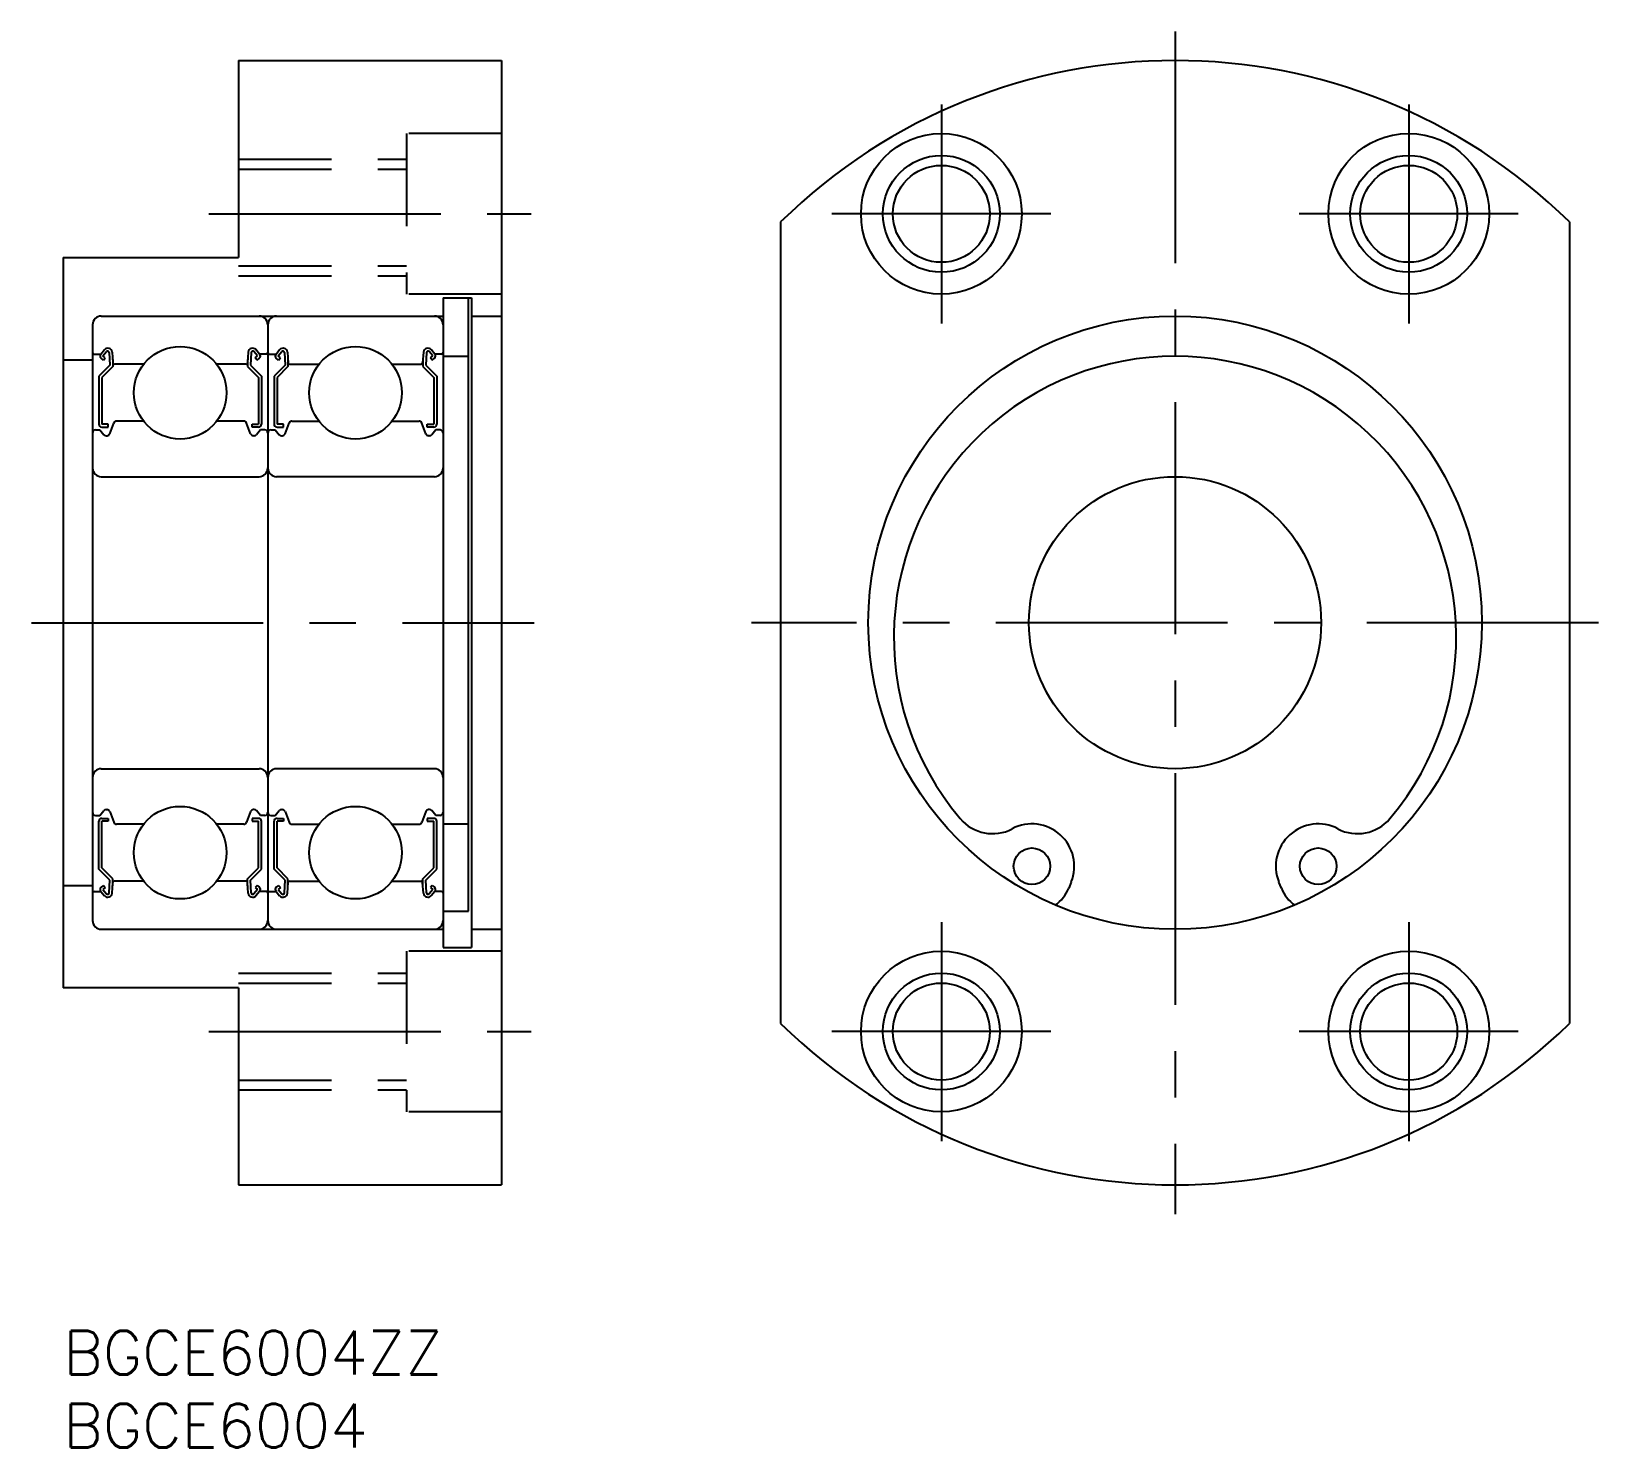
# Model space of a CAD drawing. Extents: x -2 to 105, y -8 to 89.
import ezdxf

# ---------------------------------------------------------------- set-up
doc = ezdxf.new("R2010")
doc.units = 0
doc.header["$LTSCALE"] = 0.5
doc.linetypes.add('CENTER', pattern=[50.8, 31.75, -6.35, 6.35, -6.35])
doc.linetypes.add('DASHED', pattern=[19.05, 12.7, -6.35])
for name, color, linetype in [('MSM_CENTER', 1, 'CENTER'), ('MSM_CONTINUOUS', 7, 'CONTINUOUS'), ('MSM_DASHED', 4, 'DASHED'), ('MSM_NARROW', 5, 'CONTINUOUS'), ('MSM_PART_NUMBER', 7, 'CONTINUOUS')]:
    doc.layers.add(name, color=color, linetype=linetype)
doc.styles.get("Standard").update_dxf_attribs({"font": 'txt.shx', "height": 3, "bigfont": 'bigfont.shx'})

# ---------------------------------------------------------------- blocks, each defined once
blk = doc.blocks.new('*U9')
at = {"layer": 'MSM_PART_NUMBER'}
blk.add_text('BGCE6004ZZ', height=3, dxfattribs=at).set_placement((0, -3))
blk = doc.blocks.new('*U10')
at = {"layer": 'MSM_PART_NUMBER'}
blk.add_text('BGCE6004', height=3, dxfattribs=at).set_placement((0, -8))

msp = doc.modelspace()

# ---------------------------------------------------------------- linework, layer by layer
at = {"layer": 'MSM_CENTER'}
for p, q in [((76.11, 89), (76.11, 8)), ((60.11, 84), (60.11, 69)), ((92.11, 84), (92.11, 69)), ((9.97, 76.5), (32.03, 76.5)), ((67.61, 76.5), (52.61, 76.5)), ((99.61, 76.5), (84.61, 76.5)), ((-2.19, 48.5), (32.23, 48.5)), ((105.11, 48.5), (47.11, 48.5)), ((60.11, 28), (60.11, 13)), ((92.11, 28), (92.11, 13)), ((9.97, 20.5), (32.03, 20.5)), ((67.61, 20.5), (52.61, 20.5)), ((99.61, 20.5), (84.61, 20.5))]:
    msp.add_line(p, q, dxfattribs=at)
at = {"layer": 'MSM_CONTINUOUS'}
for p, q in [((12, 87), (12, 73.5)), ((12, 87), (30, 87)), ((30, 87), (30, 10)), ((49.11, 75.95), (49.11, 21.05)), ((103.11, 75.95), (103.11, 21.05)), ((0, 73.5), (0, 23.5)), ((0, 73.5), (12, 73.5)), ((26, 70.75), (26, 26.25)), ((26, 70.75), (27.95, 70.75)), ((27.75, 28.74, 1.25), (27.75, 70.75, 1.25)), ((27.95, 70.75), (27.95, 26.25)), ((2, 68.9), (2, 28.1)), ((2.6, 69.5), (26, 69.5)), ((14, 68.9), (14, 28.1)), ((27.95, 69.5), (30, 69.5)), ((2.1, 66.9), (2.56, 66.9)), ((2.56, 66.9), (2.81, 67.2)), ((2.74, 66.49), (2.58, 66.62)), ((2.71, 66.77), (2.96, 67.07)), ((2.87, 66.64), (2.71, 66.77)), ((2.74, 66.49), (2.87, 66.64)), ((3.14, 67.01), (3.18, 66.13)), ((3.34, 67.03), (3.4, 66.29)), ((12.66, 67.03), (12.6, 66.29)), ((12.86, 67.01), (12.82, 66.13)), ((13.29, 66.77), (13.04, 67.07)), ((13.13, 66.64), (13.29, 66.77)), ((13.26, 66.49), (13.13, 66.64)), ((13.44, 66.9), (13.19, 67.2)), ((13.26, 66.49), (13.42, 66.62)), ((13.9, 66.9), (13.44, 66.9)), ((14.1, 66.9), (14.56, 66.9)), ((14.56, 66.9), (14.81, 67.2)), ((14.74, 66.49), (14.58, 66.62)), ((14.71, 66.77), (14.96, 67.07)), ((14.87, 66.64), (14.71, 66.77)), ((14.74, 66.49), (14.87, 66.64)), ((15.14, 67.01), (15.18, 66.13)), ((15.34, 67.03), (15.4, 66.29)), ((24.66, 67.03), (24.6, 66.29)), ((24.86, 67.01), (24.82, 66.13)), ((25.29, 66.77), (25.04, 67.07)), ((25.13, 66.64), (25.29, 66.77)), ((25.26, 66.49), (25.13, 66.64)), ((25.44, 66.9), (25.19, 67.2)), ((25.26, 66.49), (25.42, 66.62)), ((25.9, 66.9), (25.44, 66.9)), ((26, 66.75, 0.88), (27.75, 66.75, 0.88)), ((0, 66.5), (2, 66.5)), ((3.18, 66.13), (2.43, 65.38)), ((3.38, 66.05), (2.63, 65.3)), ((3.38, 66.52), (3.38, 66.05)), ((5.49, 66.2), (3.5, 66.2)), ((12.5, 66.2), (10.51, 66.2)), ((12.62, 66.52), (12.62, 66.05)), ((12.62, 66.05), (13.37, 65.3)), ((12.82, 66.13), (13.57, 65.38)), ((15.18, 66.13), (14.43, 65.38)), ((15.38, 66.05), (14.63, 65.3)), ((15.38, 66.52), (15.38, 66.05)), ((15.5, 66.2), (17.49, 66.2)), ((22.51, 66.2), (24.5, 66.2)), ((24.62, 66.52), (24.62, 66.05)), ((24.62, 66.05), (25.37, 65.3)), ((24.82, 66.13), (25.57, 65.38)), ((2.43, 65.38), (2.43, 62.1)), ((2.63, 65.3), (2.63, 62.1)), ((13.37, 65.3), (13.37, 62.1)), ((13.57, 65.38), (13.57, 62.1)), ((14.43, 65.38), (14.43, 62.1)), ((14.63, 65.3), (14.63, 62.1)), ((25.37, 65.3), (25.37, 62.1)), ((25.57, 65.38), (25.57, 62.1)), ((5.49, 62.3), (3.64, 62.3)), ((12.36, 62.3), (10.51, 62.3)), ((15.64, 62.3), (17.49, 62.3)), ((22.51, 62.3), (24.36, 62.3)), ((2.2, 61.7), (2.5, 61.7)), ((2.5, 61.7), (2.78, 61.37)), ((3.08, 62.1), (2.63, 62.1)), ((2.63, 61.9), (3.08, 61.9)), ((2.93, 61.3), (2.99, 61.3)), ((3.08, 61.9), (3.08, 62.1)), ((3.18, 61.43), (3.45, 62.17)), ((12.82, 61.43), (12.55, 62.17)), ((12.92, 61.9), (12.92, 62.1)), ((12.92, 62.1), (13.37, 62.1)), ((13.37, 61.9), (12.92, 61.9)), ((13.07, 61.3), (13.01, 61.3)), ((13.5, 61.7), (13.22, 61.37)), ((13.8, 61.7), (13.5, 61.7)), ((14.2, 61.7), (14.5, 61.7)), ((14.5, 61.7), (14.78, 61.37)), ((15.08, 62.1), (14.63, 62.1)), ((14.63, 61.9), (15.08, 61.9)), ((14.93, 61.3), (14.99, 61.3)), ((15.08, 61.9), (15.08, 62.1)), ((15.18, 61.43), (15.45, 62.17)), ((24.82, 61.43), (24.55, 62.17)), ((24.92, 62.1), (25.37, 62.1)), ((24.92, 61.9), (24.92, 62.1)), ((25.37, 61.9), (24.92, 61.9)), ((25.07, 61.3), (25.01, 61.3)), ((25.5, 61.7), (25.22, 61.37)), ((25.8, 61.7), (25.5, 61.7)), ((2.6, 58.5), (13.4, 58.5)), ((25.4, 58.5), (14.6, 58.5)), ((2.6, 38.5), (13.4, 38.5)), ((25.4, 38.5), (14.6, 38.5)), ((2.5, 35.3), (2.78, 35.63)), ((2.93, 35.7), (2.99, 35.7)), ((3.18, 35.57), (3.45, 34.83)), ((12.82, 35.57), (12.55, 34.83)), ((13.07, 35.7), (13.01, 35.7)), ((13.5, 35.3), (13.22, 35.63)), ((14.5, 35.3), (14.78, 35.63)), ((14.93, 35.7), (14.99, 35.7)), ((15.18, 35.57), (15.45, 34.83)), ((24.82, 35.57), (24.55, 34.83)), ((25.07, 35.7), (25.01, 35.7)), ((25.5, 35.3), (25.22, 35.63)), ((2.2, 35.3), (2.5, 35.3)), ((2.43, 31.62), (2.43, 34.9)), ((2.63, 35.1), (3.08, 35.1)), ((2.63, 31.7), (2.63, 34.9)), ((3.08, 34.9), (2.63, 34.9)), ((3.08, 35.1), (3.08, 34.9)), ((5.49, 34.7), (3.64, 34.7)), ((12.36, 34.7), (10.51, 34.7)), ((12.92, 35.1), (12.92, 34.9)), ((13.37, 35.1), (12.92, 35.1)), ((12.92, 34.9), (13.37, 34.9)), ((13.37, 31.7), (13.37, 34.9)), ((13.8, 35.3), (13.5, 35.3)), ((13.57, 31.62), (13.57, 34.9)), ((14.2, 35.3), (14.5, 35.3)), ((14.43, 31.62), (14.43, 34.9)), ((14.63, 35.1), (15.08, 35.1)), ((14.63, 31.7), (14.63, 34.9)), ((15.08, 34.9), (14.63, 34.9)), ((15.08, 35.1), (15.08, 34.9)), ((15.64, 34.7), (17.49, 34.7)), ((22.51, 34.7), (24.36, 34.7)), ((25.37, 35.1), (24.92, 35.1)), ((24.92, 35.1), (24.92, 34.9)), ((24.92, 34.9), (25.37, 34.9)), ((25.37, 31.7), (25.37, 34.9)), ((25.8, 35.3), (25.5, 35.3)), ((25.57, 31.62), (25.57, 34.9)), ((26, 34.72, 0.88), (27.75, 34.72, 0.88)), ((3.18, 30.87), (2.43, 31.62)), ((3.38, 30.95), (2.63, 31.7)), ((12.62, 30.95), (13.37, 31.7)), ((12.82, 30.87), (13.57, 31.62)), ((15.18, 30.87), (14.43, 31.62)), ((15.38, 30.95), (14.63, 31.7)), ((24.62, 30.95), (25.37, 31.7)), ((24.82, 30.87), (25.57, 31.62)), ((0, 30.5), (2, 30.5)), ((2.1, 30.1), (2.56, 30.1)), ((2.56, 30.1), (2.81, 29.8)), ((2.74, 30.51), (2.58, 30.38)), ((2.87, 30.36), (2.71, 30.23)), ((2.71, 30.23), (2.96, 29.93)), ((2.74, 30.51), (2.87, 30.36)), ((3.14, 29.99), (3.18, 30.87)), ((3.34, 29.97), (3.4, 30.71)), ((3.38, 30.48), (3.38, 30.95)), ((5.49, 30.8), (3.5, 30.8)), ((12.5, 30.8), (10.51, 30.8)), ((12.66, 29.97), (12.6, 30.71)), ((12.62, 30.48), (12.62, 30.95)), ((12.86, 29.99), (12.82, 30.87)), ((13.29, 30.23), (13.04, 29.93)), ((13.26, 30.51), (13.13, 30.36)), ((13.13, 30.36), (13.29, 30.23)), ((13.44, 30.1), (13.19, 29.8)), ((13.26, 30.51), (13.42, 30.38)), ((13.9, 30.1), (13.44, 30.1)), ((14.1, 30.1), (14.56, 30.1)), ((14.56, 30.1), (14.81, 29.8)), ((14.74, 30.51), (14.58, 30.38)), ((14.87, 30.36), (14.71, 30.23)), ((14.71, 30.23), (14.96, 29.93)), ((14.74, 30.51), (14.87, 30.36)), ((15.14, 29.99), (15.18, 30.87)), ((15.34, 29.97), (15.4, 30.71)), ((15.38, 30.48), (15.38, 30.95)), ((15.5, 30.8), (17.49, 30.8)), ((22.51, 30.8), (24.5, 30.8)), ((24.66, 29.97), (24.6, 30.71)), ((24.62, 30.48), (24.62, 30.95)), ((24.86, 29.99), (24.82, 30.87)), ((25.29, 30.23), (25.04, 29.93)), ((25.26, 30.51), (25.13, 30.36)), ((25.13, 30.36), (25.29, 30.23)), ((25.44, 30.1), (25.19, 29.8)), ((25.26, 30.51), (25.42, 30.38)), ((25.9, 30.1), (25.44, 30.1)), ((69, 30.74), (68.83, 30.31)), ((83.39, 30.31), (83.22, 30.74)), ((26, 28.74, 0.88), (27.75, 28.74, 0.88)), ((2.6, 27.5), (26, 27.5)), ((27.95, 27.5), (30, 27.5)), ((26, 26.25), (27.95, 26.25)), ((12, 23.5), (0, 23.5)), ((12, 23.5), (12, 10)), ((12, 10), (30, 10))]:
    msp.add_line(p, q, dxfattribs=at)
for centre, radius in [((60.11, 76.5), 5.5), ((92.11, 76.5), 5.5), ((60.11, 76.5), 3.32), ((92.11, 76.5), 3.32), ((76.11, 48.5), 21), ((8, 64.25), 3.17), ((20, 64.25), 3.17), ((76.11, 48.5), 10), ((8, 32.75), 3.17), ((20, 32.75), 3.17), ((66.31, 31.82), 1.25), ((85.91, 31.82), 1.25), ((60.11, 20.5), 5.5), ((92.11, 20.5), 5.5), ((60.11, 20.5), 3.32), ((92.11, 20.5), 3.32)]:
    msp.add_circle(centre, radius, dxfattribs=at)
for centre, radius, start, end in [((76.11, 48.5), 38.5, 45.4687, 134.5313), ((2.6, 68.9), 0.6, 90, 180), ((13.4, 68.9), 0.6, 0, 90), ((14.6, 68.9), 0.6, 90, 180), ((25.4, 68.9), 0.6, 0, 90), ((2.1, 67), 0.1, 180, 270), ((2.71, 66.77), 0.2, 140.002, 230.0826), ((3.04, 67), 0.3, 4.9967, 140.002), ((3.04, 67), 0.1, 2.8198, 140.0002), ((12.96, 67), 0.3, 39.998, 175.0033), ((12.96, 67), 0.1, 39.9998, 177.1802), ((13.29, 66.77), 0.2, 309.9174, 39.998), ((13.9, 67), 0.1, 270, 0), ((14.1, 67), 0.1, 180, 270), ((14.71, 66.77), 0.2, 140.002, 230.0826), ((15.04, 67), 0.3, 4.9967, 140.002), ((15.04, 67), 0.1, 2.8198, 140.0002), ((24.96, 67), 0.3, 39.998, 175.0033), ((24.96, 67), 0.1, 39.9998, 177.1802), ((25.29, 66.77), 0.2, 309.9174, 39.998), ((25.9, 67), 0.1, 270, 0), ((76.11, 47.5), 19.25, 319.8252, 220.1748), ((3.5, 66.3), 0.1, 184.9967, 270), ((12.5, 66.3), 0.1, 270, 355.0033), ((15.5, 66.3), 0.1, 184.9967, 270), ((24.5, 66.3), 0.1, 270, 355.0033), ((3.64, 62.1), 0.2, 90, 159.9914), ((12.36, 62.1), 0.2, 20.0086, 90), ((15.64, 62.1), 0.2, 90, 159.9914), ((24.36, 62.1), 0.2, 20.0086, 90), ((2.2, 61.5), 0.2, 90, 180), ((2.63, 62.1), 0.2, 180, 270), ((2.93, 61.5), 0.2, 219.9945, 270), ((2.99, 61.5), 0.2, 270, 339.9914), ((13.01, 61.5), 0.2, 200.0086, 270), ((13.07, 61.5), 0.2, 270, 320.0055), ((13.37, 62.1), 0.2, 270, 0), ((13.8, 61.5), 0.2, 0, 90), ((14.2, 61.5), 0.2, 90, 180), ((14.63, 62.1), 0.2, 180, 270), ((14.93, 61.5), 0.2, 219.9945, 270), ((14.99, 61.5), 0.2, 270, 339.9914), ((25.01, 61.5), 0.2, 200.0086, 270), ((25.07, 61.5), 0.2, 270, 320.0055), ((25.37, 62.1), 0.2, 270, 0), ((25.8, 61.5), 0.2, 0, 90), ((2.6, 59.1), 0.6, 180, 270), ((13.4, 59.1), 0.6, 270, 0), ((14.6, 59.1), 0.6, 180, 270), ((25.4, 59.1), 0.6, 270, 0), ((2.6, 37.9), 0.6, 90, 180), ((13.4, 37.9), 0.6, 0, 90), ((14.6, 37.9), 0.6, 90, 180), ((25.4, 37.9), 0.6, 0, 90), ((2.2, 35.5), 0.2, 180, 270), ((2.93, 35.5), 0.2, 90, 140.0055), ((2.99, 35.5), 0.2, 20.0086, 90), ((13.01, 35.5), 0.2, 90, 159.9914), ((13.07, 35.5), 0.2, 39.9945, 90), ((13.8, 35.5), 0.2, 270, 0), ((14.2, 35.5), 0.2, 180, 270), ((14.93, 35.5), 0.2, 90, 140.0055), ((14.99, 35.5), 0.2, 20.0086, 90), ((25.01, 35.5), 0.2, 90, 159.9914), ((25.07, 35.5), 0.2, 39.9945, 90), ((25.8, 35.5), 0.2, 270, 0), ((2.63, 34.9), 0.2, 90, 180), ((3.64, 34.9), 0.2, 200.0086, 270), ((12.36, 34.9), 0.2, 270, 339.9914), ((13.37, 34.9), 0.2, 0, 90), ((14.63, 34.9), 0.2, 90, 180), ((15.64, 34.9), 0.2, 200.0086, 270), ((24.36, 34.9), 0.2, 270, 339.9914), ((25.37, 34.9), 0.2, 0, 90), ((63.62, 36.95), 2.9, 220.1748, 297.6623), ((66.31, 31.82), 2.9, 338.1911, 117.6623), ((85.91, 31.82), 2.9, 62.3377, 201.8089), ((88.6, 36.95), 2.9, 242.3377, 319.8252), ((2.1, 30), 0.1, 90, 180), ((2.71, 30.23), 0.2, 129.9174, 219.998), ((3.5, 30.7), 0.1, 90, 175.0033), ((12.5, 30.7), 0.1, 4.9967, 90), ((13.29, 30.23), 0.2, 320.002, 50.0826), ((13.9, 30), 0.1, 0, 90), ((14.1, 30), 0.1, 90, 180), ((14.71, 30.23), 0.2, 129.9174, 219.998), ((15.5, 30.7), 0.1, 90, 175.0033), ((24.5, 30.7), 0.1, 4.9967, 90), ((25.29, 30.23), 0.2, 320.002, 50.0826), ((25.9, 30), 0.1, 0, 90), ((66.51, 31.24), 2.5, 304.0128, 338.1911), ((85.71, 31.24), 2.5, 201.8089, 235.9872), ((3.04, 30), 0.3, 219.998, 355.0033), ((3.04, 30), 0.1, 219.9998, 357.1802), ((12.96, 30), 0.3, 184.9967, 320.002), ((12.96, 30), 0.1, 182.8198, 320.0002), ((15.04, 30), 0.3, 219.998, 355.0033), ((15.04, 30), 0.1, 219.9998, 357.1802), ((24.96, 30), 0.3, 184.9967, 320.002), ((24.96, 30), 0.1, 182.8198, 320.0002), ((2.6, 28.1), 0.6, 180, 270), ((13.4, 28.1), 0.6, 270, 0), ((14.6, 28.1), 0.6, 180, 270), ((25.4, 28.1), 0.6, 270, 0), ((76.11, 48.5), 38.5, 225.4687, 314.5313)]:
    msp.add_arc(centre, radius, start, end, dxfattribs=at)
at = {"layer": 'MSM_DASHED'}
for p, q in [((23.5, 82), (23.5, 71)), ((30, 82), (23.5, 82)), ((12, 80.25), (23.5, 80.25)), ((12, 79.57), (23.5, 79.57)), ((12, 72.93), (23.5, 72.93)), ((12, 72.25), (23.5, 72.25)), ((30, 71), (23.5, 71)), ((30, 26), (23.5, 26)), ((23.5, 26), (23.5, 15)), ((12, 24.5), (23.5, 24.5)), ((12, 23.82), (23.5, 23.82)), ((12, 17.18), (23.5, 17.18)), ((12, 16.5), (23.5, 16.5)), ((30, 15), (23.5, 15))]:
    msp.add_line(p, q, dxfattribs=at)
at = {"layer": 'MSM_NARROW'}
for centre in [(60.11, 76.5), (92.11, 76.5), (60.11, 20.5), (92.11, 20.5)]:
    msp.add_circle(centre, 4, dxfattribs=at)

# ---------------------------------------------------------------- block references
at = {"layer": 'MSM_CONTINUOUS'}
for name in ['*U9', '*U10']:
    msp.add_blockref(name, (0, 0), dxfattribs=at)

doc.saveas('drawing.dxf')
